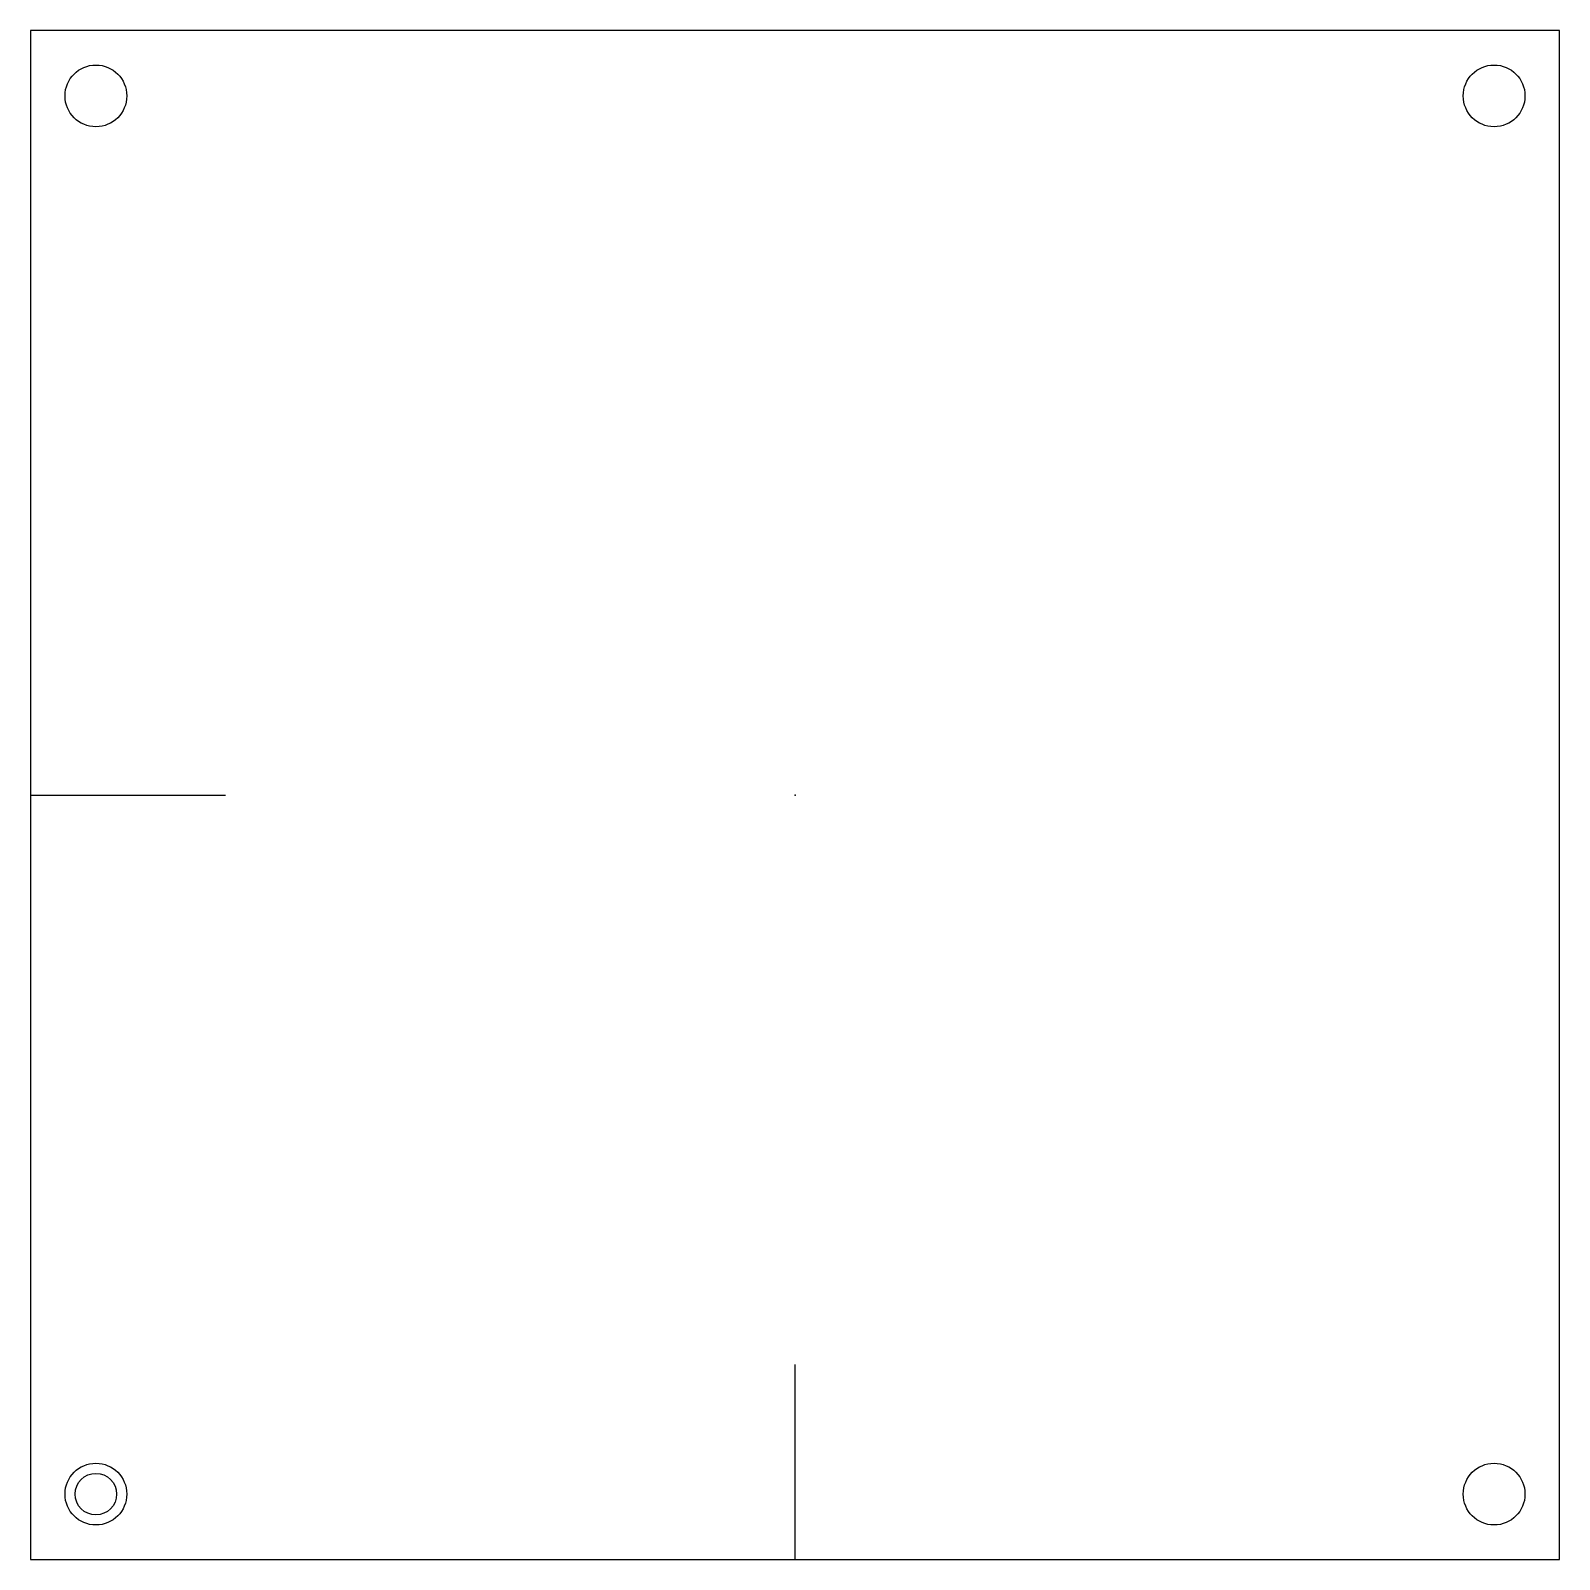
# Model space of a CAD drawing. Header units: centimetres. Extents: x -4.03 to 4.03, y -4.03 to 4.03.
import ezdxf

# ---------------------------------------------------------------- set-up
doc = ezdxf.new("R2010")
doc.units = ezdxf.units.CM
doc.header["$MEASUREMENT"] = 0
doc.layers.add('PCB Model v4_Sketch1', color=7, linetype='Continuous')

msp = doc.modelspace()

# ---------------------------------------------------------------- linework, layer by layer
at = {"layer": 'PCB Model v4_Sketch1'}
for p, q in [((4.027, 4.027), (-4.027, 4.027)), ((-4.027, 4.027), (-4.027, -4.027)), ((4.027, -4.027), (4.027, 4.027)), ((-4.027, 0), (-3, 0)), ((0, -4.027), (0, -3)), ((-4.027, -4.027), (4.027, -4.027))]:
    msp.add_line(p, q, dxfattribs=at)
for centre, radius in [((-3.683, 3.683), 0.1625), ((3.683, 3.683), 0.1625), ((-3.683, -3.683), 0.1625), ((3.683, -3.683), 0.1625), ((-3.683, -3.683), 0.1094)]:
    msp.add_circle(centre, radius, dxfattribs=at)
msp.add_point((0, 0), dxfattribs=at)

doc.saveas('drawing.dxf')
